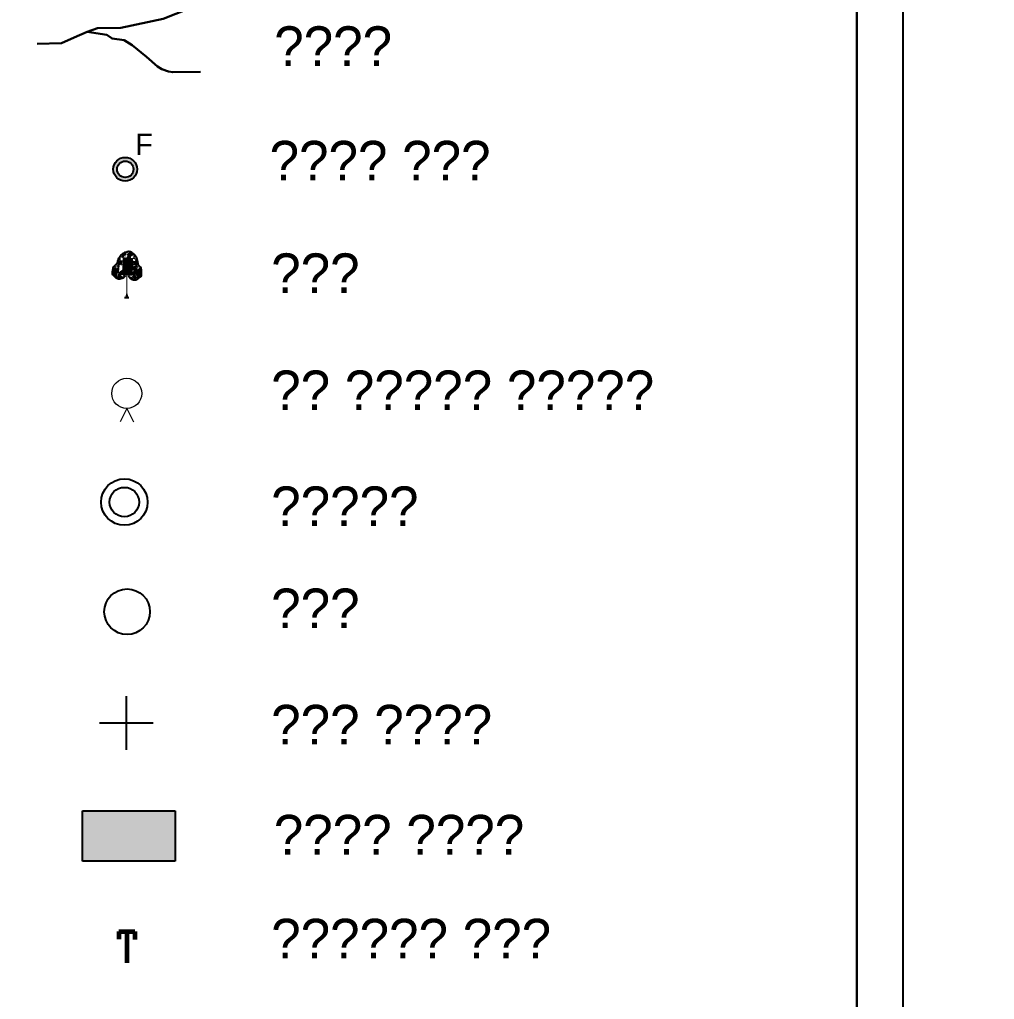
# Model space of a CAD drawing. Header units: millimetres. Extents: x -1419336 to 38707697, y -75591640 to 81.
# Drawn here: x 1416.4 to 1562, y -2060.8 to -1914.4 of the extents above; entities that cross this region are included whole.
import ezdxf

# ---------------------------------------------------------------- set-up
doc = ezdxf.new("R2010")
doc.units = ezdxf.units.MM
for name, color, linetype in [('Image', 7, 'Continuous'), ('Legend', 250, 'Continuous'), ('Sym_F', 250, 'Continuous'), ('Sym_Seemachinh', 250, 'Continuous'), ('Sym_Shivchinh', 250, 'Continuous'), ('Sym_STONE', 250, 'Continuous'), ('Sym_Tree', 92, 'Continuous')]:
    doc.layers.add(name, color=color, linetype=linetype)
doc.styles.get("Standard").update_dxf_attribs({"font": 'SakalBharati.ttf'})
picture_1 = doc.add_image_def('image1.jpg', size_in_pixel=(14576, 11112))
picture_2 = doc.add_image_def('image2.jpg', size_in_pixel=(14666, 11006))
picture_3 = doc.add_image_def('image5.jpg', size_in_pixel=(14330, 10848))
picture_4 = doc.add_image_def('image6.jpg', size_in_pixel=(14388, 11097))
picture_5 = doc.add_image_def('image8.jpg', size_in_pixel=(14448, 10842))

msp = doc.modelspace()

# ---------------------------------------------------------------- hatches: boundary and pattern name
at = {"layer": 'Sym_F'}
h = msp.add_hatch(color=256, dxfattribs=at)
h.paths.add_polyline_path([(1430.42, -1936.74, 1), (1433.98, -1936.74, 1)])
h.paths.add_polyline_path([(1433.42, -1936.74, -1), (1430.98, -1936.74, -1)], flags=16)
at = {"layer": 'Sym_Seemachinh'}
msp.add_hatch(color=256, dxfattribs=at).paths.add_polyline_path([(1425.8, -2032.61), (1425.81, -2040.11), (1439.65, -2040.1), (1439.64, -2032.6)])

# ---------------------------------------------------------------- linework, layer by layer
at = {"color": 5, "lineweight": 20}
for q in [(1431.43, -1974.47), (1433.43, -1974.47)]:
    msp.add_line((1432.43, -1972.47), q, dxfattribs=at)
at = {"color": 7, "lineweight": 60}
for p, q in [((1431.25, -2050.63), (1433.64, -2050.63)), ((1432.44, -2050.63), (1432.44, -2055.32))]:
    msp.add_line(p, q, dxfattribs=at)
for points in [[(1431.25, -2050.63), (1431.25, -2051.78)], [(1433.64, -2050.63), (1433.64, -2051.81)]]:
    msp.add_lwpolyline(points, dxfattribs=at)
at = {"color": 5, "lineweight": 20}
msp.add_ellipse((1432.43, -1970.22), major_axis=(2.25, 0), ratio=1, dxfattribs=at)
for major_axis in [(3.47, 0), (2.2, 0)]:
    msp.add_ellipse((1432.07, -1986.46), major_axis=major_axis, ratio=1)
at = {"layer": 'Legend'}
msp.add_lwpolyline([(472.73, -1684.92), (1548.32, -1684.92), (1548.32, -2404.09), (472.73, -2404.09)], close=True, dxfattribs=at)
at = {"layer": 'Legend', "lineweight": 30}
msp.add_lwpolyline([(1426.18, -2397.25), (479.57, -2397.25), (479.57, -1691.76), (1426.18, -1691.76), (1541.47, -1691.76), (1541.47, -1735.47), (1541.47, -1771.08), (1541.47, -1788.68), (1541.47, -1796.14), (1541.47, -1808.35), (1541.47, -2258.86), (1541.47, -2320.31), (1541.47, -2361.59), (1541.47, -2397.25)], close=True, dxfattribs=at)
for points in [[(1419.06, -1917.97), (1422.7, -1917.9), (1424.59, -1917.06), (1426.5, -1916.2), (1428.06, -1915.63), (1431.54, -1915.58), (1437.86, -1914.26), (1441.64, -1912.76)], [(1426.5, -1916.2), (1429.47, -1916.66), (1430.23, -1917.2), (1432.02, -1917.46), (1433.23, -1918.2), (1435.38, -1919.92), (1437.03, -1921.39), (1437.69, -1921.78), (1438.65, -1922.12), (1439.29, -1922.23), (1443.42, -1922.19)]]:
    msp.add_lwpolyline(points, dxfattribs=at)
at = {"layer": 'Sym_F'}
for major_axis in [(1.78, 0), (1.22, 0)]:
    msp.add_ellipse((1432.2, -1936.74), major_axis=major_axis, ratio=1, dxfattribs=at)
at = {"layer": 'Sym_Seemachinh'}
for p, q in [((1425.8, -2032.61), (1439.64, -2032.6)), ((1425.81, -2040.11), (1425.8, -2032.61)), ((1439.64, -2032.6), (1439.65, -2040.1)), ((1439.65, -2040.1), (1425.81, -2040.11))]:
    msp.add_line(p, q, dxfattribs=at)
at = {"layer": 'Sym_Shivchinh'}
for points in [[(1432.37, -2023.46), (1432.37, -2015.48)], [(1436.36, -2019.47), (1428.38, -2019.47)]]:
    msp.add_lwpolyline(points, dxfattribs=at)
at = {"layer": 'Sym_STONE'}
msp.add_ellipse((1432.48, -2002.84), major_axis=(3.41, 0), ratio=1, dxfattribs=at)
at = {"layer": 'Sym_Tree'}
for p, q in [((1432.67, -1949.07), (1432.44, -1949.09)), ((1432.07, -1955.89), (1432.73, -1955.89))]:
    msp.add_line(p, q, dxfattribs=at)
at = {"layer": 'Sym_Tree', "color": 82, "const_width": 0.8}
for points in [[(1432.12, -1952.56), (1432.22, -1949.93)], [(1432.21, -1952.57), (1432.31, -1949.94)], [(1432.56, -1952.18), (1432.66, -1949.55)], [(1432.89, -1952.62), (1432.99, -1949.99)], [(1431.45, -1951.95), (1431.8, -1952.44)], [(1431.98, -1952.07), (1432.32, -1952.56)], [(1433.81, -1952.18), (1433.32, -1952.51)], [(1433.43, -1951.97), (1433.78, -1952.46)]]:
    msp.add_lwpolyline(points, dxfattribs=at)
at = {"layer": 'Sym_Tree', "color": 34}
msp.add_lwpolyline([(1432.44, -1955.89, 0.48, 0.16, 0), (1432.44, -1955.23, 0.16, 0.16, 0), (1432.44, -1952.53, 0.16, 0.16, 0)], format="xyseb", dxfattribs=at)
at = {"layer": 'Sym_Tree', "color": 82}
msp.add_open_spline([(1432.22, -1952.65), (1432.07, -1952.81), (1431.83, -1953.06), (1431.39, -1953.17), (1430.99, -1953.14), (1430.66, -1952.81), (1430.19, -1952.41), (1430.4, -1951.8), (1430.41, -1951.2), (1431.1, -1950.85), (1431.12, -1950.02), (1431.64, -1949.49), (1432.06, -1949.13), (1432.34, -1949.1), (1432.44, -1949.09)], degree=3, knots=[0, 0, 0, 0, 0.357151, 0.545743, 0.741494, 0.970117, 1.319935, 1.641608, 1.935314, 2.250626, 2.755061, 3.137005, 3.457298, 3.618487, 3.618487, 3.618487, 3.618487], dxfattribs=at)
at = {"layer": 'Sym_Tree', "color": 82, "start_tangent": (1432.441143, -1955.8922), "end_tangent": (1432.441143, -1955.8922)}
msp.add_spline([(1432.67, -1952.65), (1433.11, -1953.13), (1433.43, -1953.25), (1433.79, -1953.26), (1434.15, -1953.05), (1434.61, -1952.61), (1434.62, -1952.02), (1434.56, -1951.49), (1434.2, -1951.05), (1433.98, -1950.16), (1433.62, -1949.57), (1433.18, -1949.18), (1432.67, -1949.07)], degree=3, dxfattribs=at)
at = {"layer": 'Sym_Tree', "color": 82}
for points in [[(1431.15, -1950.36), (1431.08, -1950.53), (1431.33, -1950.01), (1431.3, -1950)], [(1431.42, -1949.7), (1431.26, -1949.98), (1431.18, -1950.26), (1431.12, -1950.53)], [(1431.54, -1950.1), (1431.3, -1950), (1431.33, -1950.32), (1431.12, -1950.53)], [(1431.2, -1950.12), (1431.26, -1949.98), (1431.17, -1950.29), (1431.2, -1950.13)], [(1431.54, -1950.1), (1431.39, -1949.77), (1431.26, -1949.98), (1431.2, -1950.22)], [(1431.26, -1949.98), (1431.2, -1950.22), (1431.33, -1950.32), (1431.54, -1950.1)], [(1431.2, -1950.22), (1431.24, -1950.06), (1431.26, -1949.98), (1431.24, -1950.06)], [(1431.26, -1949.98), (1431.24, -1950.06), (1431.2, -1950.12), (1431.26, -1949.98)], [(1432.45, -1949.09), (1431.73, -1949.44), (1431.42, -1949.7), (1431.26, -1949.98)], [(1431.33, -1950.01), (1431.3, -1950), (1431.58, -1949.6), (1431.73, -1949.44)], [(1431.33, -1950.32), (1431.54, -1950.1), (1431.54, -1950.1), (1431.3, -1950)], [(1431.48, -1950.39), (1431.54, -1950.1), (1431.54, -1950.1), (1431.39, -1949.77)], [(1431.52, -1949.7), (1431.49, -1949.66), (1431.41, -1949.81), (1431.43, -1949.85)], [(1431.41, -1949.81), (1431.43, -1949.85), (1431.46, -1949.75), (1431.52, -1949.7)], [(1431.58, -1949.6), (1431.73, -1949.44), (1431.42, -1949.7), (1431.58, -1949.6)], [(1431.42, -1949.7), (1431.58, -1949.6), (1431.52, -1949.7), (1431.49, -1949.66)], [(1431.54, -1950.1), (1431.43, -1949.85), (1431.5, -1949.7), (1431.84, -1949.5)], [(1431.51, -1949.78), (1431.44, -1949.81), (1431.43, -1949.85), (1431.51, -1949.78)], [(1431.43, -1949.85), (1431.51, -1949.78), (1432.29, -1950.14), (1432.57, -1950.25)], [(1431.51, -1949.78), (1431.5, -1949.73), (1431.51, -1949.78), (1431.44, -1949.81)], [(1431.46, -1949.75), (1431.52, -1949.7), (1432.45, -1949.09), (1432.25, -1949.12)], [(1431.5, -1949.7), (1431.84, -1949.5), (1431.87, -1949.96), (1431.51, -1949.78)], [(1431.77, -1949.54), (1431.84, -1949.5), (1431.51, -1949.78), (1431.5, -1949.73)], [(1431.87, -1949.96), (1431.51, -1949.78), (1431.52, -1949.87), (1431.87, -1949.96)], [(1431.52, -1949.87), (1431.87, -1949.96), (1431.84, -1949.5), (1432.57, -1949.2)], [(1431.8, -1949.47), (1431.61, -1949.59), (1431.52, -1949.7), (1431.8, -1949.47)], [(1431.84, -1949.5), (1431.61, -1949.59), (1431.56, -1949.74), (1431.6, -1949.77)], [(1431.56, -1949.74), (1431.6, -1949.77), (1431.77, -1949.54), (1431.84, -1949.5)], [(1431.84, -1949.5), (1432.57, -1949.2), (1431.84, -1949.5), (1431.61, -1949.59)], [(1431.73, -1949.44), (1432.02, -1949.29), (1431.8, -1949.47), (1431.61, -1949.59)], [(1432.02, -1949.29), (1432.06, -1949.18), (1431.88, -1949.3), (1431.73, -1949.44)], [(1431.88, -1949.3), (1431.73, -1949.44), (1432.02, -1949.29), (1431.91, -1949.3)], [(1432.02, -1949.29), (1431.91, -1949.3), (1431.73, -1949.44), (1432.02, -1949.29)], [(1432.9, -1949.09), (1432.31, -1949.48), (1431.84, -1949.49), (1432.45, -1949.09)], [(1431.84, -1949.49), (1432.45, -1949.09), (1432.65, -1949.09), (1432.53, -1949.24)], [(1432.45, -1949.09), (1432.25, -1949.12), (1432.05, -1949.18), (1431.88, -1949.3)], [(1432.05, -1949.18), (1431.88, -1949.3), (1432.16, -1949.16), (1432.25, -1949.12)], [(1432.21, -1949.15), (1432.16, -1949.16), (1431.88, -1949.3), (1432.02, -1949.29)], [(1432.21, -1949.15), (1432.02, -1949.29), (1432.04, -1949.23), (1431.88, -1949.3)], [(1431.88, -1949.3), (1432.02, -1949.29), (1432.14, -1949.18), (1432.16, -1949.16)], [(1432.04, -1949.23), (1431.88, -1949.3), (1432.02, -1949.29), (1432.06, -1949.18)], [(1433.07, -1949.98), (1432.33, -1949.96), (1432, -1950.1), (1431.89, -1949.85)], [(1431.98, -1949.7), (1432.26, -1949.47), (1432.9, -1949.09), (1433.07, -1949.98)], [(1432.3, -1949.54), (1432.31, -1949.48), (1431.98, -1949.7), (1432.26, -1949.47)], [(1432.14, -1949.18), (1432.14, -1949.18), (1432.21, -1949.15), (1432.02, -1949.29)], [(1432.14, -1949.18), (1432.16, -1949.16), (1432.04, -1949.19), (1432.02, -1949.29)], [(1432.04, -1949.19), (1432.02, -1949.29), (1432.16, -1949.16), (1432.12, -1949.18)], [(1432.16, -1949.16), (1432.25, -1949.12), (1432.04, -1949.19), (1432.25, -1949.12)], [(1432.04, -1949.19), (1432.25, -1949.12), (1432.21, -1949.15), (1432.16, -1949.16)], [(1432.16, -1949.16), (1432.12, -1949.18), (1432.14, -1949.18)], [(1433.07, -1949.98), (1432.33, -1949.96), (1432.31, -1950.35), (1432.24, -1950.55)], [(1432.9, -1949.09), (1433.07, -1949.98), (1432.33, -1949.96), (1432.3, -1949.5)], [(1433.28, -1949.23), (1433.1, -1949.14), (1432.3, -1949.5), (1432.3, -1949.54)], [(1432.3, -1949.5), (1432.3, -1949.54), (1432.31, -1949.48)], [(1432.31, -1949.48), (1432.31, -1949.48), (1432.3, -1949.54), (1432.31, -1949.48)], [(1432.33, -1949.96), (1432.3, -1949.5), (1433.07, -1949.98), (1432.33, -1949.96)], [(1432.45, -1949.09), (1432.67, -1949.07), (1432.9, -1949.09), (1432.31, -1949.48)], [(1432.95, -1950.63), (1433.05, -1950.26), (1433.07, -1949.98), (1432.33, -1949.96)], [(1432.65, -1949.09), (1432.53, -1949.24), (1432.38, -1949.28), (1432.49, -1949.17)], [(1432.38, -1949.28), (1432.4, -1949.22), (1432.49, -1949.17), (1432.44, -1949.09)], [(1432.38, -1949.28), (1432.49, -1949.17), (1432.53, -1949.24), (1432.38, -1949.28)], [(1432.53, -1949.24), (1432.38, -1949.28), (1432.4, -1949.22), (1432.49, -1949.17)], [(1432.49, -1949.17), (1432.44, -1949.09), (1432.65, -1949.09), (1432.49, -1949.17)], [(1432.65, -1949.09), (1432.49, -1949.17), (1432.67, -1949.07), (1432.9, -1949.09)], [(1432.66, -1950.61), (1432.6, -1950.24), (1432.62, -1949.95), (1433.36, -1950.03)], [(1433.74, -1949.82), (1433.49, -1949.55), (1432.9, -1949.09), (1432.62, -1949.95)], [(1432.9, -1949.09), (1432.62, -1949.95), (1433.36, -1950.03), (1433.45, -1949.57)], [(1433.36, -1950.03), (1433.45, -1949.57), (1432.62, -1949.95), (1433.36, -1950.03)], [(1432.62, -1949.95), (1433.36, -1950.03), (1433.34, -1950.41), (1433.37, -1950.62)], [(1432.62, -1949.95), (1433.36, -1950.03), (1433.67, -1950.21), (1433.81, -1949.97)], [(1432.72, -1949.19), (1432.64, -1949.14), (1432.83, -1949.24), (1432.64, -1949.14)], [(1432.83, -1949.24), (1432.64, -1949.14), (1432.68, -1949.18), (1432.72, -1949.19)], [(1433.81, -1949.97), (1433.74, -1949.9), (1432.92, -1950.15), (1432.64, -1950.23)], [(1432.67, -1949.07), (1432.9, -1949.09), (1433.18, -1949.19), (1433.1, -1949.14)], [(1432.72, -1949.2), (1432.76, -1949.22), (1432.74, -1949.22)], [(1433.72, -1949.99), (1433.36, -1950.03), (1433.45, -1949.57), (1432.76, -1949.18)], [(1433.45, -1949.57), (1432.76, -1949.18), (1433.46, -1949.57), (1433.67, -1949.69)], [(1432.9, -1949.09), (1433.57, -1949.53), (1433.84, -1949.83), (1433.96, -1950.13)], [(1433.8, -1949.87), (1433.74, -1949.82), (1432.9, -1949.09), (1433.1, -1949.14)], [(1432.9, -1949.09), (1433.1, -1949.14), (1433.28, -1949.23), (1433.44, -1949.37)], [(1433.28, -1949.23), (1433.44, -1949.37), (1433.18, -1949.19), (1433.1, -1949.14)], [(1433.13, -1949.18), (1433.18, -1949.19), (1433.44, -1949.37), (1433.29, -1949.35)], [(1433.2, -1949.22), (1433.2, -1949.22), (1433.13, -1949.18), (1433.29, -1949.35)], [(1433.13, -1949.18), (1433.29, -1949.35), (1433.29, -1949.28), (1433.44, -1949.37)], [(1433.44, -1949.37), (1433.29, -1949.35), (1433.19, -1949.21), (1433.18, -1949.2)], [(1433.19, -1949.21), (1433.18, -1949.2), (1433.29, -1949.24), (1433.29, -1949.35)], [(1433.29, -1949.24), (1433.29, -1949.35), (1433.18, -1949.2), (1433.22, -1949.22)], [(1433.29, -1949.28), (1433.44, -1949.37), (1433.29, -1949.35), (1433.28, -1949.23)], [(1433.29, -1949.35), (1433.28, -1949.23), (1433.44, -1949.37), (1433.57, -1949.53)], [(1433.44, -1949.37), (1433.57, -1949.53), (1433.29, -1949.35), (1433.41, -1949.36)], [(1433.29, -1949.35), (1433.41, -1949.36), (1433.57, -1949.53), (1433.29, -1949.35)], [(1433.57, -1949.53), (1433.29, -1949.35), (1433.49, -1949.55), (1433.67, -1949.69)], [(1433.76, -1949.82), (1433.45, -1949.57), (1433.36, -1950.03), (1433.74, -1949.9)], [(1433.36, -1950.03), (1433.74, -1949.9), (1433.72, -1949.99), (1433.36, -1950.03)], [(1433.67, -1950.21), (1433.81, -1949.97), (1433.76, -1949.82), (1433.45, -1949.57)], [(1433.7, -1949.85), (1433.65, -1949.88), (1433.52, -1949.62), (1433.45, -1949.57)], [(1433.52, -1949.62), (1433.45, -1949.57), (1433.74, -1949.9), (1433.76, -1949.85)], [(1433.46, -1949.57), (1433.67, -1949.69), (1433.7, -1949.85), (1433.65, -1949.88)], [(1433.49, -1949.55), (1433.67, -1949.69), (1433.74, -1949.82), (1433.49, -1949.55)], [(1433.89, -1950.14), (1433.93, -1950.14), (1433.69, -1949.71), (1433.57, -1949.53)], [(1433.69, -1949.71), (1433.57, -1949.53), (1433.84, -1949.83), (1433.69, -1949.71)], [(1433.69, -1950.5), (1433.67, -1950.21), (1433.67, -1950.21), (1433.86, -1949.9)], [(1433.67, -1950.21), (1433.86, -1949.9), (1433.96, -1950.13), (1433.99, -1950.37)], [(1433.84, -1949.83), (1433.69, -1949.71), (1433.74, -1949.82), (1433.78, -1949.78)], [(1433.74, -1949.82), (1433.78, -1949.78), (1433.84, -1949.93), (1433.81, -1949.97)], [(1433.84, -1949.93), (1433.81, -1949.97), (1433.8, -1949.87), (1433.74, -1949.82)], [(1433.74, -1949.9), (1433.76, -1949.85), (1433.74, -1949.9), (1433.81, -1949.93)], [(1433.74, -1949.9), (1433.81, -1949.93), (1433.81, -1949.97), (1433.74, -1949.9)], [(1433.84, -1949.83), (1433.96, -1950.13), (1434.01, -1950.42), (1434.03, -1950.69)], [(1430.56, -1951.41), (1430.39, -1951.61), (1430.29, -1952.21), (1431.12, -1952.28)], [(1430.51, -1951.23), (1430.45, -1951.36), (1430.41, -1951.51), (1430.39, -1951.61)], [(1430.7, -1951.24), (1430.72, -1951.84), (1430.39, -1951.6), (1430.72, -1951.84)], [(1430.41, -1951.51), (1430.39, -1951.61), (1430.57, -1951.69), (1430.77, -1951.33)], [(1430.39, -1951.6), (1430.72, -1951.84), (1430.88, -1951.41), (1430.77, -1951.33)], [(1430.51, -1951.44), (1430.51, -1951.44), (1430.56, -1951.41), (1430.39, -1951.61)], [(1430.45, -1951.47), (1430.42, -1951.49), (1430.41, -1951.52), (1430.5, -1951.41)], [(1430.41, -1951.52), (1430.5, -1951.41), (1430.5, -1951.41)], [(1430.51, -1951.44), (1430.42, -1951.49), (1430.48, -1951.46), (1430.48, -1951.34)], [(1430.48, -1951.46), (1430.48, -1951.34), (1430.45, -1951.47), (1430.42, -1951.49)], [(1430.44, -1951.55), (1430.44, -1951.55), (1430.51, -1951.44), (1430.42, -1951.49)], [(1430.67, -1951.27), (1430.58, -1951.25), (1430.48, -1951.34), (1430.44, -1951.55)], [(1430.48, -1951.34), (1430.44, -1951.55), (1430.53, -1951.42), (1430.55, -1951.31)], [(1430.53, -1951.49), (1430.53, -1951.42), (1430.44, -1951.55)], [(1430.76, -1951.16), (1430.69, -1951.16), (1430.51, -1951.23), (1430.45, -1951.36)], [(1430.55, -1951.31), (1430.58, -1951.25), (1430.48, -1951.34), (1430.51, -1951.23)], [(1430.48, -1951.34), (1430.51, -1951.23), (1430.53, -1951.49), (1430.53, -1951.42)], [(1430.5, -1951.41), (1430.5, -1951.41), (1430.51, -1951.44)], [(1430.62, -1951.26), (1431.2, -1951.06), (1430.52, -1951.22), (1430.58, -1951.16)], [(1430.52, -1951.22), (1430.58, -1951.16), (1430.63, -1951.13), (1430.69, -1951.06)], [(1430.67, -1951.3), (1430.53, -1951.42), (1430.74, -1951.27), (1430.7, -1951.24)], [(1430.53, -1951.42), (1430.55, -1951.31), (1430.67, -1951.27)], [(1430.57, -1951.69), (1430.77, -1951.33), (1430.67, -1951.3), (1430.53, -1951.42)], [(1430.67, -1951.27), (1430.67, -1951.27), (1430.55, -1951.31), (1430.58, -1951.25)], [(1430.72, -1951.25), (1430.77, -1951.21), (1430.67, -1951.27), (1430.58, -1951.25)], [(1430.69, -1951.07), (1430.63, -1951.13), (1430.59, -1951.16), (1430.66, -1951.15)], [(1430.59, -1951.16), (1430.66, -1951.15), (1430.69, -1951.16), (1430.76, -1951.16)], [(1430.74, -1951.27), (1430.7, -1951.24), (1430.62, -1951.26), (1431.2, -1951.06)], [(1430.63, -1951.13), (1430.69, -1951.06), (1430.75, -1951.02), (1430.78, -1951.13)], [(1430.75, -1951.02), (1430.78, -1951.13), (1430.69, -1951.16), (1430.63, -1951.13)], [(1430.69, -1951.16), (1430.63, -1951.13), (1430.69, -1951.06), (1430.7, -1951.13)], [(1430.63, -1951.13), (1430.69, -1951.13), (1430.69, -1951.07), (1430.63, -1951.13)], [(1430.69, -1951.13), (1430.69, -1951.13), (1430.63, -1951.13), (1430.69, -1951.13)], [(1430.72, -1951.09), (1430.66, -1951.15), (1430.87, -1950.91)], [(1430.78, -1951.13), (1430.69, -1951.13), (1430.72, -1951.09), (1430.66, -1951.15)], [(1430.69, -1951.06), (1430.7, -1951.13), (1430.69, -1951.07), (1430.72, -1951.09)], [(1430.69, -1951.07), (1430.72, -1951.09), (1430.69, -1951.13)], [(1430.69, -1951.16), (1430.76, -1951.16), (1430.78, -1951.13), (1430.69, -1951.13)], [(1430.76, -1951.16), (1430.76, -1951.16), (1430.76, -1951.16), (1430.69, -1951.16)], [(1430.88, -1951.41), (1430.78, -1951.21), (1430.7, -1951.24), (1430.72, -1951.84)], [(1430.78, -1951.21), (1430.78, -1951.32), (1430.7, -1951.24), (1430.78, -1951.21)], [(1430.7, -1951.24), (1430.78, -1951.21), (1430.77, -1951.31), (1430.7, -1951.27)], [(1430.77, -1951.31), (1430.7, -1951.27), (1430.77, -1951.31), (1430.78, -1951.22)], [(1430.85, -1951.5), (1430.76, -1951.46), (1430.85, -1951.5), (1430.7, -1951.45)], [(1430.85, -1951.5), (1430.7, -1951.45), (1430.85, -1951.5), (1430.72, -1951.84)], [(1431.38, -1950.98), (1431.26, -1952.18), (1430.72, -1951.84), (1431, -1951.25)], [(1431.26, -1952.18), (1430.72, -1951.84), (1430.76, -1951.16), (1431, -1951.11)], [(1430.77, -1951.31), (1430.78, -1951.22), (1430.72, -1951.25), (1430.77, -1951.21)], [(1430.72, -1951.84), (1431, -1951.25), (1430.96, -1952.08), (1430.96, -1952.41)], [(1430.85, -1951.5), (1430.72, -1951.84), (1430.77, -1951.33), (1430.88, -1951.41)], [(1430.88, -1951.41), (1430.95, -1951.54), (1430.72, -1951.84), (1430.87, -1951.51)], [(1430.72, -1951.84), (1430.87, -1951.51), (1430.85, -1951.5), (1430.76, -1951.46)], [(1430.75, -1951.02), (1430.76, -1951.05), (1430.87, -1950.91), (1431.01, -1950.83)], [(1430.87, -1950.91), (1430.87, -1950.91), (1430.75, -1951.02), (1430.76, -1951.05)], [(1430.88, -1951.41), (1430.77, -1951.33), (1430.88, -1951.41), (1430.75, -1951.46)], [(1430.88, -1951.41), (1430.75, -1951.46), (1430.88, -1951.41), (1430.95, -1951.54)], [(1431.02, -1950.97), (1431.01, -1950.83), (1430.76, -1951.16)], [(1430.87, -1950.91), (1431.01, -1950.83), (1430.76, -1951.16), (1430.76, -1951.05)], [(1430.76, -1951.16), (1430.76, -1951.05), (1430.82, -1951.13), (1431.01, -1950.83)], [(1430.76, -1951.16), (1431, -1951.11), (1431.18, -1950.95), (1431, -1951.11)], [(1430.76, -1951.16), (1430.76, -1951.16), (1430.76, -1951.16)], [(1430.76, -1951.16), (1430.76, -1951.16), (1430.76, -1951.16)], [(1430.77, -1951.33), (1430.82, -1951.29), (1430.78, -1951.21), (1430.78, -1951.32)], [(1430.77, -1951.33), (1430.88, -1951.41), (1430.77, -1951.33), (1430.82, -1951.29)], [(1430.99, -1951.14), (1431, -1951.25), (1430.88, -1951.41), (1430.78, -1951.21)], [(1430.82, -1951.13), (1431.01, -1950.83), (1431.02, -1950.97), (1431.13, -1950.97)], [(1431.01, -1951.03), (1431.02, -1950.97), (1430.82, -1951.13), (1431.01, -1951.03)], [(1430.82, -1951.13), (1431.01, -1951.03), (1431.02, -1950.97), (1430.84, -1951.1)], [(1431.02, -1950.97), (1430.84, -1951.1), (1431.01, -1951.03), (1431.02, -1950.97)], [(1430.87, -1950.91), (1431.01, -1950.83), (1431.12, -1950.53), (1431.08, -1950.53)], [(1431, -1950.73), (1431, -1950.73), (1430.87, -1950.91), (1431.01, -1950.83)], [(1431, -1951.25), (1430.99, -1951.14), (1430.9, -1951.45), (1430.88, -1951.41)], [(1430.9, -1951.45), (1430.88, -1951.41), (1431.04, -1951.41), (1430.99, -1951.48)], [(1430.95, -1951.54), (1430.99, -1951.48), (1431, -1951.25), (1430.99, -1951.14)], [(1431.04, -1951.41), (1431, -1951.25), (1431, -1951.25), (1430.99, -1951.14)], [(1431, -1951.25), (1430.99, -1951.14), (1430.99, -1951.14), (1431.09, -1951.15)], [(1430.99, -1951.14), (1431.09, -1951.15), (1430.99, -1951.14), (1431, -1951.25)], [(1431.04, -1951.41), (1430.99, -1951.48), (1431.26, -1952.18), (1431.1, -1952.2)], [(1431.18, -1950.95), (1431, -1951.11), (1431, -1951.25), (1431, -1951.11)], [(1431.38, -1950.98), (1431.18, -1950.95), (1431.04, -1951.41), (1431, -1951.25)], [(1431, -1951.25), (1431, -1951.11), (1431.02, -1950.97)], [(1431.02, -1950.97), (1431.02, -1950.97), (1431.02, -1950.97), (1431.01, -1950.83)], [(1431.01, -1951.03), (1431.02, -1950.97), (1431.04, -1950.86), (1431.01, -1950.83)], [(1431.02, -1950.97), (1431.13, -1950.97), (1431.01, -1951.03), (1431.02, -1950.97)], [(1431.33, -1950.32), (1431.12, -1950.53), (1431.18, -1950.95), (1431.02, -1950.97)], [(1431.02, -1950.79), (1431.04, -1950.86), (1431.12, -1950.53), (1431.17, -1950.71)], [(1431.06, -1950.62), (1431.03, -1950.67), (1431.02, -1950.79), (1431.04, -1950.86)], [(1431.18, -1950.95), (1431.02, -1950.97), (1431.46, -1950.99), (1431.95, -1950.99)], [(1431.02, -1950.97), (1431.02, -1950.97), (1431.02, -1950.97)], [(1431.03, -1950.74), (1431.04, -1950.86), (1431.2, -1950.27), (1431.22, -1950.21)], [(1431.12, -1950.53), (1431.08, -1950.53), (1431.06, -1950.62), (1431.03, -1950.67)], [(1431.06, -1950.62), (1431.12, -1950.53), (1431.03, -1950.74), (1431.04, -1950.86)], [(1431.12, -1950.53), (1431.17, -1950.71), (1431.06, -1950.62), (1431.12, -1950.53)], [(1431.2, -1950.13), (1431.15, -1950.28), (1431.15, -1950.36), (1431.08, -1950.53)], [(1431.18, -1950.26), (1431.2, -1950.22), (1431.08, -1950.53), (1431.11, -1950.53)], [(1431.14, -1950.45), (1431.08, -1950.53), (1431.15, -1950.28), (1431.2, -1950.27)], [(1431.13, -1950.47), (1431.16, -1950.38), (1431.14, -1950.45), (1431.08, -1950.53)], [(1431.08, -1950.53), (1431.11, -1950.53), (1431.13, -1950.46), (1431.14, -1950.45)], [(1431.18, -1950.26), (1431.12, -1950.53), (1431.48, -1950.39), (1431.54, -1950.1)], [(1431.17, -1950.29), (1431.2, -1950.13), (1431.13, -1950.47), (1431.16, -1950.38)], [(1431.13, -1950.46), (1431.14, -1950.45), (1431.16, -1950.38), (1431.2, -1950.22)], [(1431.15, -1950.28), (1431.2, -1950.27), (1431.2, -1950.13), (1431.15, -1950.28)], [(1431.2, -1950.27), (1431.22, -1950.21), (1431.18, -1950.26), (1431.2, -1950.22)], [(1431.18, -1950.95), (1431.71, -1950.9), (1431.33, -1950.32), (1431.57, -1950.69)], [(1431.33, -1950.32), (1431.57, -1950.69), (1431.71, -1950.9), (1431.18, -1950.95)], [(1431.79, -1950.55), (1431.71, -1950.9), (1431.18, -1950.95), (1431.71, -1950.9)], [(1431.71, -1950.9), (1431.18, -1950.95), (1431.46, -1950.99)], [(1431.38, -1950.98), (1431.65, -1951.15), (1431.38, -1950.98), (1431.18, -1950.95)], [(1431.2, -1950.12), (1431.2, -1950.12), (1431.2, -1950.22), (1431.24, -1950.06)], [(1431.85, -1950.35), (1432.21, -1950.34), (1431.79, -1950.55), (1431.33, -1950.32)], [(1431.79, -1950.55), (1431.33, -1950.32), (1431.79, -1950.55), (1431.71, -1950.9)], [(1431.65, -1951.15), (1431.69, -1950.99), (1431.38, -1950.98), (1431.65, -1951.15)], [(1431.46, -1950.99), (1431.95, -1950.99), (1432.5, -1950.63), (1432.6, -1950.26)], [(1431.46, -1950.99), (1431.46, -1950.99), (1431.65, -1951.15), (1431.69, -1950.99)], [(1433.05, -1951.74), (1431.96, -1951.78), (1431.83, -1950.98), (1431.72, -1952.18)], [(1431.85, -1950.35), (1431.79, -1950.55), (1431.79, -1950.55), (1431.85, -1950.35)], [(1432.29, -1950.14), (1432.57, -1950.25), (1431.85, -1950.35), (1432.21, -1950.34)], [(1432.24, -1950.55), (1432.31, -1950.35), (1433.05, -1951.74), (1431.96, -1951.78)], [(1433.37, -1950.62), (1433.34, -1950.41), (1432.41, -1951.7), (1433.49, -1951.88)], [(1432.41, -1951.7), (1433.49, -1951.88), (1433.72, -1951.1), (1433.68, -1952.31)], [(1433.63, -1951.1), (1433.15, -1951.04), (1432.66, -1950.61), (1432.6, -1950.24)], [(1432.92, -1950.15), (1432.64, -1950.23), (1433.34, -1950.41), (1432.97, -1950.36)], [(1433.18, -1951.1), (1433.18, -1951.1), (1432.97, -1951.24), (1432.95, -1951.07)], [(1433.34, -1950.41), (1432.97, -1950.36), (1433.37, -1950.62), (1433.86, -1950.46)], [(1433.92, -1951.1), (1434.08, -1951.14), (1433.63, -1951.1), (1433.15, -1951.04)], [(1433.34, -1950.41), (1433.37, -1950.62), (1433.37, -1950.62), (1433.34, -1950.41)], [(1433.37, -1950.62), (1433.86, -1950.46), (1433.37, -1950.62), (1433.4, -1950.98)], [(1433.37, -1950.62), (1433.4, -1950.98), (1433.92, -1951.1), (1433.4, -1950.98)], [(1433.92, -1951.1), (1433.4, -1950.98), (1433.86, -1950.46), (1433.56, -1950.79)], [(1433.86, -1950.46), (1433.56, -1950.79), (1433.4, -1950.98), (1433.92, -1951.1)], [(1433.4, -1950.98), (1433.92, -1951.1), (1433.63, -1951.1)], [(1433.42, -1951.24), (1433.41, -1951.07), (1433.72, -1951.1), (1433.42, -1951.24)], [(1433.72, -1951.1), (1433.42, -1951.24), (1433.72, -1951.1), (1433.92, -1951.1)], [(1433.51, -1950.13), (1433.52, -1950.21), (1433.55, -1950.27), (1433.51, -1950.13)], [(1433.96, -1950.13), (1433.99, -1950.37), (1433.86, -1950.46), (1433.67, -1950.21)], [(1433.86, -1950.46), (1433.67, -1950.21), (1433.67, -1950.21), (1433.93, -1950.14)], [(1433.67, -1950.21), (1433.93, -1950.14), (1433.86, -1950.46), (1434.03, -1950.69)], [(1434.01, -1950.42), (1434.03, -1950.69), (1433.69, -1950.5), (1433.67, -1950.21)], [(1433.72, -1951.1), (1433.68, -1952.31), (1434.27, -1952.04), (1434.06, -1951.42)], [(1433.68, -1952.31), (1434.27, -1952.04), (1434.31, -1951.36), (1434.08, -1951.28)], [(1433.72, -1951.1), (1433.92, -1951.1), (1434, -1951.57), (1434.06, -1951.42)], [(1433.86, -1950.46), (1434.03, -1950.69), (1433.92, -1951.1), (1434.08, -1951.14)], [(1434.03, -1950.51), (1434.07, -1950.69), (1433.89, -1950.14), (1433.93, -1950.14)], [(1434.32, -1951.47), (1434.36, -1951.45), (1434.44, -1951.48), (1433.89, -1951.21)], [(1434.44, -1951.48), (1433.89, -1951.21), (1434.54, -1951.45), (1434.49, -1951.39)], [(1434.31, -1951.36), (1434.08, -1951.28), (1433.92, -1951.1), (1434.08, -1951.28)], [(1433.92, -1951.1), (1434.08, -1951.28), (1434.06, -1951.42), (1434.08, -1951.28)], [(1434.27, -1952.04), (1434.06, -1951.42), (1434, -1952.25), (1433.95, -1952.57)], [(1433.99, -1950.37), (1433.98, -1950.21), (1433.96, -1950.13), (1433.98, -1950.21)], [(1434.01, -1950.27), (1433.96, -1950.13), (1434.01, -1950.45), (1434.01, -1950.28)], [(1434.1, -1950.96), (1434.07, -1951.03), (1434.03, -1950.69), (1433.96, -1950.86)], [(1434.03, -1950.69), (1433.96, -1950.86), (1434.08, -1950.78), (1434.03, -1950.69)], [(1434.25, -1951.32), (1434.1, -1951), (1434.08, -1951.14), (1433.96, -1951.13)], [(1434.08, -1951.14), (1433.96, -1951.13), (1434.07, -1951.2), (1434.08, -1951.14)], [(1434.09, -1950.91), (1434.07, -1951.03), (1433.98, -1950.42), (1433.97, -1950.36)], [(1433.98, -1950.42), (1433.97, -1950.36), (1434.01, -1950.42), (1433.99, -1950.37)], [(1434.01, -1950.27), (1434.01, -1950.27), (1433.99, -1950.37), (1433.98, -1950.21)], [(1434.03, -1950.44), (1433.98, -1950.42), (1434.01, -1950.28), (1434.03, -1950.44)], [(1434.02, -1950.6), (1434.07, -1950.69), (1434.03, -1950.44), (1433.98, -1950.42)], [(1434.06, -1951.42), (1434.08, -1951.31), (1434.08, -1951.31), (1433.98, -1951.3)], [(1434.08, -1951.31), (1433.98, -1951.3), (1434.08, -1951.31), (1434.06, -1951.42)], [(1434.01, -1950.42), (1433.99, -1950.37), (1434.07, -1950.69), (1434.04, -1950.69)], [(1434.03, -1950.62), (1434.02, -1950.6), (1434.02, -1950.53), (1433.99, -1950.37)], [(1434, -1951.57), (1434.06, -1951.42), (1434.06, -1951.42), (1434.08, -1951.31)], [(1434.01, -1950.45), (1434.01, -1950.28), (1434.03, -1950.63), (1434.02, -1950.53)], [(1434.01, -1950.28), (1434.03, -1950.44), (1434.03, -1950.51), (1434.07, -1950.69)], [(1434.03, -1950.63), (1434.02, -1950.53), (1434.02, -1950.6), (1434.07, -1950.69)], [(1434.07, -1950.69), (1434.04, -1950.69), (1434.03, -1950.62), (1434.02, -1950.6)], [(1434.23, -1951.1), (1434.1, -1951), (1434.03, -1950.69), (1434.07, -1950.69)], [(1434.03, -1950.69), (1434.07, -1950.69), (1434.08, -1950.78), (1434.11, -1950.84)], [(1434.08, -1950.78), (1434.03, -1950.69), (1434.09, -1950.91), (1434.07, -1951.03)], [(1434.08, -1951.71), (1434.04, -1951.65), (1434.06, -1951.42), (1434.08, -1951.31)], [(1434.06, -1951.42), (1434.08, -1951.28), (1434.08, -1951.14)], [(1434.06, -1951.42), (1434.08, -1951.31), (1434.13, -1951.63), (1434.16, -1951.59)], [(1434.08, -1951.31), (1434.06, -1951.42), (1434.16, -1951.59), (1434.28, -1951.4)], [(1434.08, -1950.78), (1434.11, -1950.84), (1434.1, -1950.96), (1434.07, -1951.03)], [(1434.08, -1951.2), (1434.08, -1951.14), (1434.07, -1951.03), (1434.1, -1951)], [(1434.07, -1951.2), (1434.08, -1951.14), (1434.25, -1951.32), (1434.08, -1951.2)], [(1434.08, -1951.14), (1434.08, -1951.14), (1434.08, -1951.14), (1434.1, -1951)], [(1434.08, -1951.14), (1434.1, -1951), (1434.31, -1951.36)], [(1434.08, -1951.14), (1434.08, -1951.14), (1434.08, -1951.14)], [(1434.25, -1951.32), (1434.08, -1951.2), (1434.08, -1951.14), (1434.24, -1951.29)], [(1434.08, -1951.14), (1434.24, -1951.29), (1434.08, -1951.2), (1434.08, -1951.14)], [(1434.12, -1950.9), (1434.12, -1950.9), (1434.23, -1951.1), (1434.1, -1951)], [(1434.34, -1951.22), (1434.33, -1951.25), (1434.23, -1951.1), (1434.1, -1951)], [(1434.23, -1951.1), (1434.1, -1951), (1434.31, -1951.36), (1434.33, -1951.25)], [(1434.31, -1951.36), (1434.33, -1951.25), (1434.25, -1951.32), (1434.1, -1951)], [(1434.16, -1951.59), (1434.28, -1951.4), (1434.36, -1951.45), (1434.27, -1952.04)], [(1434.36, -1951.29), (1434.41, -1951.36), (1434.23, -1951.1)], [(1434.23, -1951.1), (1434.23, -1951.1), (1434.34, -1951.22), (1434.33, -1951.25)], [(1434.28, -1951.53), (1434.23, -1951.48), (1434.28, -1951.4), (1434.27, -1951.51)], [(1434.28, -1951.4), (1434.27, -1951.51), (1434.36, -1951.45), (1434.28, -1951.4)], [(1434.36, -1951.45), (1434.27, -1952.04), (1434.62, -1951.84), (1434.27, -1952.04)], [(1434.36, -1951.45), (1434.28, -1951.4), (1434.28, -1951.5), (1434.36, -1951.47)], [(1434.28, -1951.5), (1434.28, -1951.42), (1434.34, -1951.46), (1434.29, -1951.41)], [(1434.28, -1951.5), (1434.36, -1951.47), (1434.28, -1951.5), (1434.28, -1951.42)], [(1434.34, -1951.46), (1434.29, -1951.41), (1434.38, -1951.48), (1434.47, -1951.47)], [(1434.45, -1951.34), (1434.39, -1951.27), (1434.34, -1951.22), (1434.3, -1951.33)], [(1434.34, -1951.22), (1434.3, -1951.33), (1434.38, -1951.37), (1434.45, -1951.34)], [(1434.3, -1951.33), (1434.39, -1951.34), (1434.36, -1951.29), (1434.41, -1951.36)], [(1434.38, -1951.37), (1434.31, -1951.36), (1434.3, -1951.33), (1434.39, -1951.34)], [(1434.31, -1951.36), (1434.31, -1951.36), (1434.31, -1951.36)], [(1434.31, -1951.36), (1434.31, -1951.36), (1434.31, -1951.36)], [(1434.31, -1951.36), (1434.31, -1951.36), (1434.31, -1951.36), (1434.38, -1951.37)], [(1434.31, -1951.36), (1434.38, -1951.37), (1434.54, -1951.46), (1434.59, -1951.6)], [(1434.48, -1951.38), (1434.41, -1951.36), (1434.38, -1951.37), (1434.31, -1951.36)], [(1434.38, -1951.51), (1434.51, -1951.64), (1434.32, -1951.47), (1434.36, -1951.45)], [(1434.39, -1951.27), (1434.37, -1951.34), (1434.39, -1951.28), (1434.36, -1951.29)], [(1434.39, -1951.28), (1434.36, -1951.29), (1434.39, -1951.34)], [(1434.38, -1951.37), (1434.45, -1951.34), (1434.39, -1951.27), (1434.37, -1951.34)], [(1434.54, -1951.45), (1434.49, -1951.39), (1434.45, -1951.34), (1434.39, -1951.27)], [(1434.45, -1951.34), (1434.39, -1951.34), (1434.39, -1951.28), (1434.45, -1951.34)], [(1434.39, -1951.28), (1434.45, -1951.34), (1434.48, -1951.38), (1434.41, -1951.36)], [(1434.39, -1951.34), (1434.39, -1951.34), (1434.45, -1951.34), (1434.39, -1951.34)], [(1434.49, -1951.53), (1434.47, -1951.47), (1434.57, -1951.57), (1434.54, -1951.46)], [(1434.57, -1951.57), (1434.54, -1951.46), (1434.5, -1951.71), (1434.51, -1951.64)], [(1434.54, -1951.46), (1434.59, -1951.6), (1434.61, -1951.76), (1434.62, -1951.86)], [(1430.35, -1952.03), (1430.29, -1952.21), (1430.39, -1951.62), (1430.32, -1952.02)], [(1430.35, -1952.03), (1430.35, -1952.03), (1430.35, -1952.03), (1430.29, -1952.21)], [(1430.29, -1952.21), (1431.12, -1952.28), (1431.09, -1953.13), (1430.92, -1953.04)], [(1430.42, -1952.59), (1430.32, -1952.41), (1430.29, -1952.21), (1430.94, -1952.95)], [(1430.29, -1952.21), (1430.94, -1952.95), (1430.93, -1953), (1430.72, -1952.83)], [(1430.77, -1952.81), (1430.72, -1952.83), (1430.29, -1952.21), (1430.77, -1952.81)], [(1430.29, -1952.21), (1430.77, -1952.81), (1430.77, -1952.81), (1430.32, -1952.41)], [(1430.46, -1952.62), (1430.32, -1952.41), (1430.33, -1952.42), (1430.29, -1952.21)], [(1430.33, -1952.42), (1430.29, -1952.21), (1430.32, -1952.4), (1430.38, -1952.46)], [(1430.32, -1952.4), (1430.38, -1952.46), (1430.39, -1951.62), (1430.47, -1951.68)], [(1430.39, -1951.62), (1430.32, -1952.02), (1430.47, -1951.68), (1430.47, -1951.66)], [(1431.09, -1953.13), (1430.92, -1953.04), (1430.42, -1952.59), (1430.32, -1952.41)], [(1430.77, -1952.81), (1430.32, -1952.41), (1430.46, -1952.62), (1430.32, -1952.41)], [(1430.39, -1951.62), (1430.47, -1951.68), (1430.35, -1952.03)], [(1430.5, -1951.72), (1430.54, -1951.65), (1430.46, -1952.62), (1430.6, -1952.71)], [(1430.46, -1952.62), (1430.6, -1952.71), (1430.92, -1953.04), (1430.7, -1952.85)], [(1430.49, -1951.6), (1430.87, -1951.51), (1430.51, -1951.56), (1430.47, -1951.68)], [(1430.51, -1951.56), (1430.47, -1951.68), (1430.5, -1951.88), (1430.58, -1951.74)], [(1430.47, -1951.68), (1430.47, -1951.66), (1431.12, -1952.28), (1430.97, -1952.14)], [(1430.58, -1951.74), (1430.59, -1951.8), (1430.49, -1951.6), (1430.87, -1951.51)], [(1430.5, -1951.88), (1430.58, -1951.74), (1430.5, -1951.72), (1430.54, -1951.65)], [(1430.72, -1951.84), (1430.72, -1951.84), (1430.64, -1952.06), (1430.57, -1951.69)], [(1430.64, -1952.06), (1430.57, -1951.69), (1430.97, -1952.14), (1430.7, -1951.88)], [(1430.73, -1951.86), (1430.59, -1951.8), (1430.58, -1951.74), (1430.59, -1951.8)], [(1430.7, -1951.88), (1430.78, -1951.92), (1430.73, -1951.86), (1430.59, -1951.8)], [(1430.78, -1952.89), (1430.82, -1952.74), (1430.6, -1952.71), (1430.77, -1952.81)], [(1430.6, -1952.71), (1430.77, -1952.81), (1430.94, -1952.95), (1430.85, -1952.9)], [(1430.72, -1952.83), (1430.77, -1952.81), (1430.65, -1952.77), (1430.69, -1952.83)], [(1430.65, -1952.77), (1430.69, -1952.83), (1430.69, -1952.83), (1430.93, -1953)], [(1430.69, -1952.83), (1430.93, -1953), (1430.78, -1952.89), (1430.82, -1952.74)], [(1430.93, -1953), (1430.7, -1952.85), (1430.69, -1952.83), (1430.77, -1952.81)], [(1430.69, -1952.83), (1430.77, -1952.81), (1431.09, -1953.13), (1431.32, -1953.15)], [(1431.02, -1951.7), (1430.8, -1951.93), (1430.7, -1951.88), (1430.78, -1951.92)], [(1430.97, -1952.14), (1430.7, -1951.88), (1430.72, -1951.84), (1430.97, -1952)], [(1430.92, -1953.04), (1430.7, -1952.85), (1430.72, -1952.83), (1430.77, -1952.81)], [(1430.89, -1952.91), (1430.9, -1952.93), (1430.93, -1953), (1430.7, -1952.85)], [(1431.12, -1952.28), (1430.97, -1952.14), (1431.24, -1951.7), (1430.72, -1951.84)], [(1431.24, -1951.7), (1430.72, -1951.84), (1430.72, -1951.84)], [(1430.72, -1951.84), (1430.72, -1951.84), (1431.02, -1951.7), (1430.8, -1951.93)], [(1430.72, -1951.84), (1430.97, -1952), (1430.72, -1951.84), (1430.88, -1951.83)], [(1430.72, -1951.84), (1430.88, -1951.83), (1430.72, -1951.84)], [(1431.26, -1952.18), (1430.96, -1952.08), (1431.26, -1952.18), (1430.72, -1951.84)], [(1430.93, -1953), (1430.72, -1952.83), (1430.77, -1952.81), (1430.72, -1952.83)], [(1430.77, -1952.81), (1430.72, -1952.83), (1430.77, -1952.81), (1430.72, -1952.83)], [(1430.94, -1952.95), (1430.85, -1952.9), (1430.93, -1953), (1430.98, -1952.94)], [(1430.93, -1953), (1430.98, -1952.94), (1430.89, -1952.91), (1430.9, -1952.93)], [(1430.99, -1951.62), (1431.08, -1951.68), (1430.95, -1951.54), (1430.99, -1951.48)], [(1431.9, -1952.96), (1432.22, -1952.65), (1431.26, -1952.18), (1430.95, -1952.92)], [(1431.26, -1952.18), (1430.95, -1952.92), (1431.73, -1952.75), (1431.29, -1953.13)], [(1430.96, -1952.08), (1430.96, -1952.41), (1430.96, -1952.41), (1431.24, -1952.43)], [(1430.96, -1952.41), (1431.24, -1952.43), (1431.26, -1952.18), (1430.96, -1952.08)], [(1430.99, -1951.48), (1431.08, -1951.68), (1431.13, -1951.47), (1430.99, -1951.48)], [(1431.13, -1951.47), (1430.99, -1951.48), (1430.99, -1951.62), (1431.08, -1951.68)], [(1431.02, -1951.7), (1430.99, -1951.62), (1430.99, -1951.48), (1431.08, -1951.68)], [(1430.99, -1951.48), (1431.08, -1951.68), (1430.99, -1951.48), (1431.08, -1951.68)], [(1431.26, -1952.18), (1431.1, -1952.2), (1431.02, -1951.7), (1430.99, -1951.62)], [(1431.73, -1952.75), (1431.29, -1953.13), (1431.88, -1952.93), (1431.73, -1952.75)], [(1431.88, -1952.93), (1431.73, -1952.75), (1431.78, -1953.01), (1431.32, -1953.15)], [(1431.52, -1953.13), (1431.72, -1953.06), (1431.9, -1952.96), (1432.22, -1952.65)], [(1432.69, -1952.64), (1432.66, -1952.61), (1432.87, -1952.73), (1432.87, -1952.68)], [(1432.95, -1953), (1432.67, -1952.65), (1433.68, -1952.31), (1433.9, -1953.08)], [(1433.31, -1953.21), (1433.12, -1953.12), (1432.95, -1953), (1432.67, -1952.65)], [(1432.7, -1952.64), (1432.7, -1952.64), (1432.88, -1952.73), (1432.69, -1952.64)], [(1433.15, -1952.81), (1433.54, -1953.24), (1432.98, -1952.97), (1433.15, -1952.81)], [(1432.98, -1952.97), (1433.15, -1952.81), (1433.06, -1953.07), (1433.5, -1953.26)], [(1433.68, -1952.31), (1433.9, -1953.08), (1433.15, -1952.81), (1433.54, -1953.24)], [(1433.81, -1952.91), (1433.63, -1952.99), (1433.45, -1953.11), (1433.54, -1953.08)], [(1433.71, -1953.02), (1433.45, -1953.16), (1433.61, -1953.08), (1433.59, -1952.92)], [(1433.97, -1952.85), (1433.81, -1952.91), (1433.46, -1953.2), (1433.69, -1953.04)], [(1433.61, -1953.08), (1433.59, -1952.92), (1433.81, -1952.91), (1433.63, -1952.99)], [(1433.63, -1952.99), (1434.13, -1952.65), (1433.97, -1952.85), (1434.13, -1952.65)], [(1434, -1952.25), (1433.95, -1952.57), (1433.95, -1952.57), (1433.67, -1952.55)], [(1433.95, -1952.57), (1433.67, -1952.55), (1433.68, -1952.31), (1434, -1952.25)], [(1434, -1951.57), (1434.04, -1951.65), (1433.68, -1952.31), (1433.84, -1952.35)], [(1433.68, -1952.31), (1433.84, -1952.35), (1433.98, -1951.86), (1434.03, -1951.79)], [(1433.68, -1952.31), (1434, -1952.25), (1433.68, -1952.31), (1434.27, -1952.04)], [(1434.64, -1952.46), (1433.8, -1952.43), (1433.73, -1953.27), (1433.92, -1953.2)], [(1433.73, -1953.27), (1433.92, -1953.2), (1434.46, -1952.82), (1434.59, -1952.65)], [(1433.8, -1952.43), (1433.98, -1952.31), (1433.76, -1951.83), (1434.27, -1952.04)], [(1433.76, -1951.83), (1434.27, -1952.04), (1434.27, -1952.04)], [(1434.48, -1951.63), (1434.62, -1951.86), (1434.64, -1952.46), (1433.8, -1952.43)], [(1434.53, -1951.91), (1434.53, -1951.89), (1433.8, -1952.43), (1433.98, -1952.31)], [(1434.46, -1952.82), (1434.59, -1952.65), (1434.64, -1952.46), (1433.9, -1953.11)], [(1434.64, -1952.46), (1433.9, -1953.11), (1433.91, -1953.16), (1434.14, -1953.02)], [(1434.04, -1951.65), (1433.93, -1951.83), (1433.91, -1951.62), (1434.04, -1951.65)], [(1433.91, -1951.62), (1434.04, -1951.65), (1434.03, -1951.79), (1433.93, -1951.83)], [(1433.98, -1951.86), (1434.03, -1951.79), (1434.04, -1951.65), (1433.93, -1951.83)], [(1434.04, -1951.65), (1433.93, -1951.83), (1434.04, -1951.65), (1433.93, -1951.83)], [(1434.03, -1951.79), (1433.93, -1951.83), (1434.08, -1951.71), (1434.04, -1951.65)], [(1434.27, -1952.04), (1434.27, -1952.04), (1433.98, -1951.86), (1434.17, -1952.11)], [(1433.98, -1951.86), (1434.17, -1952.11), (1434.28, -1952.08), (1434.2, -1952.11)], [(1434.31, -1952.26), (1434.43, -1951.91), (1433.98, -1952.31), (1434.28, -1952.08)], [(1433.98, -1952.31), (1434.28, -1952.08), (1434.27, -1952.04), (1433.99, -1952.17)], [(1434.27, -1952.04), (1433.99, -1952.17), (1434.27, -1952.04), (1434.11, -1952)], [(1434.13, -1951.63), (1434.16, -1951.59), (1434, -1951.57), (1434.04, -1951.65)], [(1434.16, -1951.59), (1434.28, -1951.66), (1434.16, -1951.59), (1434.08, -1951.71)], [(1434.16, -1951.59), (1434.08, -1951.71), (1434.27, -1952.04), (1434.15, -1951.69)], [(1434.08, -1952.99), (1434.14, -1953.02), (1434.64, -1952.46), (1434.08, -1952.99)], [(1434.64, -1952.46), (1434.08, -1952.99), (1434.08, -1952.99), (1434.59, -1952.65)], [(1434.27, -1952.04), (1434.11, -1952), (1434.27, -1952.04)], [(1434.27, -1952.04), (1434.15, -1951.69), (1434.18, -1951.68), (1434.28, -1951.66)], [(1434.41, -1951.96), (1434.39, -1952.01), (1434.52, -1951.83), (1434.15, -1951.69)], [(1434.52, -1951.83), (1434.15, -1951.69), (1434.51, -1951.78), (1434.53, -1951.91)], [(1434.28, -1951.53), (1434.16, -1951.59), (1434.28, -1951.53), (1434.23, -1951.48)], [(1434.62, -1951.84), (1434.27, -1952.04), (1434.16, -1951.59), (1434.28, -1951.52)], [(1434.16, -1951.59), (1434.28, -1951.52), (1434.16, -1951.59), (1434.28, -1951.66)], [(1434.18, -1951.68), (1434.27, -1952.04), (1434.28, -1951.53), (1434.16, -1951.59)], [(1434.18, -1951.68), (1434.28, -1951.66), (1434.18, -1951.68), (1434.33, -1951.65)], [(1434.18, -1951.68), (1434.33, -1951.65), (1434.18, -1951.68), (1434.27, -1952.04)], [(1434.28, -1952.08), (1434.2, -1952.11), (1434.25, -1952.06), (1434.39, -1952.01)], [(1434.25, -1952.06), (1434.39, -1952.01), (1434.41, -1951.96), (1434.39, -1952.01)], [(1434.49, -1951.94), (1434.47, -1951.88), (1434.42, -1952.85), (1434.27, -1952.91)], [(1434.27, -1952.04), (1434.27, -1952.04), (1434.31, -1952.26), (1434.43, -1951.91)], [(1434.43, -1951.91), (1434.28, -1951.52), (1434.38, -1951.51), (1434.51, -1951.64)], [(1434.61, -1951.76), (1434.62, -1951.86), (1434.43, -1951.91), (1434.28, -1951.52)], [(1434.38, -1951.48), (1434.47, -1951.47), (1434.57, -1951.57), (1434.58, -1951.78)], [(1434.38, -1951.48), (1434.38, -1951.48), (1434.49, -1951.53), (1434.47, -1951.47)], [(1434.51, -1951.64), (1434.49, -1951.53), (1434.38, -1951.48)], [(1434.51, -1951.78), (1434.53, -1951.91), (1434.48, -1952.11), (1434.41, -1951.96)], [(1434.48, -1952.11), (1434.41, -1951.96), (1434.49, -1951.94), (1434.47, -1951.88)], [(1434.42, -1952.85), (1434.59, -1952.65), (1434.58, -1952.66), (1434.64, -1952.46)], [(1434.52, -1951.67), (1434.52, -1951.67), (1434.48, -1951.63), (1434.62, -1951.86)], [(1434.57, -1951.57), (1434.58, -1951.78), (1434.51, -1951.64), (1434.49, -1951.53)], [(1434.5, -1951.71), (1434.51, -1951.64), (1434.58, -1951.78)], [(1434.52, -1951.67), (1434.61, -1951.73), (1434.55, -1951.69), (1434.57, -1951.57)], [(1434.53, -1951.64), (1434.53, -1951.64), (1434.52, -1951.67)], [(1434.58, -1951.78), (1434.58, -1951.78), (1434.52, -1951.67), (1434.61, -1951.73)], [(1434.59, -1952.65), (1434.52, -1952.7), (1434.62, -1951.86), (1434.53, -1951.91)], [(1434.58, -1952.66), (1434.64, -1952.46), (1434.59, -1952.65), (1434.52, -1952.7)], [(1434.58, -1951.71), (1434.61, -1951.73), (1434.61, -1951.76), (1434.53, -1951.64)], [(1434.61, -1951.76), (1434.53, -1951.64), (1434.53, -1951.64)], [(1434.62, -1951.86), (1434.53, -1951.91), (1434.6, -1952.27)], [(1434.62, -1951.86), (1434.64, -1952.27), (1434.53, -1951.91), (1434.53, -1951.89)], [(1434.55, -1951.69), (1434.57, -1951.57), (1434.58, -1951.71), (1434.61, -1951.73)], [(1434.6, -1952.27), (1434.64, -1952.46), (1434.62, -1951.86), (1434.64, -1952.27)], [(1434.6, -1952.27), (1434.6, -1952.27), (1434.6, -1952.27), (1434.64, -1952.46)], [(1431.09, -1953.13), (1431.32, -1953.15), (1431.52, -1953.13), (1431.72, -1953.06)], [(1431.39, -1953.14), (1431.32, -1953.15), (1431.09, -1953.13), (1431.31, -1953.15)], [(1431.29, -1953.13), (1431.39, -1953.13), (1431.72, -1953.06), (1431.78, -1953.01)], [(1431.72, -1953.06), (1431.61, -1953.09), (1431.34, -1953.13), (1431.29, -1953.06)], [(1431.34, -1953.13), (1431.29, -1953.06), (1431.29, -1953.13), (1431.39, -1953.13)], [(1431.53, -1953.12), (1431.53, -1953.13), (1431.31, -1953.15), (1431.29, -1953.13)], [(1431.31, -1953.15), (1431.29, -1953.13), (1431.43, -1953.14), (1431.52, -1953.13)], [(1431.78, -1953.01), (1431.32, -1953.15), (1431.72, -1953.06), (1431.61, -1953.09)], [(1431.78, -1953.01), (1431.52, -1953.13), (1431.42, -1953.13), (1431.32, -1953.15)], [(1431.42, -1953.13), (1431.32, -1953.15), (1431.72, -1953.06), (1431.78, -1953.01)], [(1431.53, -1953.13), (1431.43, -1953.14), (1431.39, -1953.14), (1431.32, -1953.15)], [(1431.43, -1953.14), (1431.52, -1953.13), (1431.53, -1953.13), (1431.43, -1953.14)], [(1431.72, -1953.06), (1431.78, -1953.01), (1431.78, -1953.01), (1431.52, -1953.13)], [(1431.53, -1953.13), (1431.73, -1953.06), (1431.79, -1953.02), (1431.78, -1953.01)], [(1431.73, -1953.06), (1431.75, -1953.04), (1431.53, -1953.13), (1431.54, -1953.08)], [(1431.72, -1953.06), (1431.72, -1953.06), (1431.53, -1953.13), (1431.73, -1953.06)], [(1431.53, -1953.13), (1431.54, -1953.08), (1431.53, -1953.12), (1431.53, -1953.13)], [(1431.72, -1953.06), (1431.78, -1953.01), (1431.89, -1952.97), (1431.8, -1953.02)], [(1431.89, -1952.97), (1431.78, -1953.01), (1431.72, -1953.06)], [(1431.72, -1953.06), (1431.72, -1953.06), (1431.72, -1953.06)], [(1431.79, -1953.02), (1431.79, -1953.02), (1431.73, -1953.06), (1431.75, -1953.04)], [(1431.89, -1952.97), (1431.8, -1953.02), (1431.89, -1952.97), (1431.78, -1953.01)], [(1432.66, -1953.12), (1432.66, -1953.12), (1432.66, -1953.12)], [(1433.12, -1953.12), (1433.06, -1953.07), (1432.96, -1953), (1433.04, -1953.07)], [(1432.96, -1953), (1433.04, -1953.07), (1432.96, -1953), (1433.06, -1953.07)], [(1432.96, -1953), (1433.06, -1953.07), (1433.12, -1953.12)], [(1433.3, -1953.21), (1433.11, -1953.12), (1433.05, -1953.07), (1433.06, -1953.07)], [(1433.05, -1953.07), (1433.05, -1953.07), (1433.11, -1953.12), (1433.08, -1953.09)], [(1433.06, -1953.07), (1433.5, -1953.26), (1433.12, -1953.12), (1433.22, -1953.16)], [(1433.54, -1953.24), (1433.44, -1953.23), (1433.12, -1953.12), (1433.06, -1953.07)], [(1433.12, -1953.12), (1433.06, -1953.07), (1433.06, -1953.07), (1433.31, -1953.21)], [(1433.06, -1953.07), (1433.31, -1953.21), (1433.41, -1953.23), (1433.5, -1953.26)], [(1433.41, -1953.23), (1433.5, -1953.26), (1433.12, -1953.12), (1433.06, -1953.07)], [(1433.73, -1953.27), (1433.5, -1953.26), (1433.31, -1953.21), (1433.12, -1953.12)], [(1433.12, -1953.12), (1433.22, -1953.16), (1433.48, -1953.24), (1433.55, -1953.18)], [(1433.29, -1953.2), (1433.29, -1953.21), (1433.51, -1953.26), (1433.54, -1953.24)], [(1433.51, -1953.26), (1433.54, -1953.24), (1433.4, -1953.23), (1433.31, -1953.21)], [(1433.45, -1953.11), (1433.54, -1953.08), (1433.45, -1953.16), (1433.4, -1953.09)], [(1433.45, -1953.16), (1433.4, -1953.09), (1433.5, -1953.08), (1433.49, -1953.1)], [(1433.43, -1953.25), (1433.5, -1953.26), (1433.73, -1953.27), (1433.51, -1953.26)], [(1433.48, -1953.24), (1433.55, -1953.18), (1433.54, -1953.24), (1433.44, -1953.23)], [(1433.76, -1952.97), (1433.71, -1953.02), (1433.71, -1953.02), (1433.45, -1953.16)], [(1433.45, -1953.16), (1433.69, -1953.04), (1433.71, -1953.02), (1433.63, -1952.99)], [(1433.45, -1953.16), (1433.68, -1953.02), (1433.63, -1952.99), (1433.68, -1953.02)], [(1433.5, -1953.08), (1433.49, -1953.1), (1433.45, -1953.16), (1433.69, -1953.04)], [(1433.46, -1953.2), (1433.69, -1953.04), (1433.68, -1953.02), (1433.63, -1952.99)], [(1434.17, -1953.02), (1434.08, -1952.99), (1433.73, -1953.27), (1433.5, -1953.26)], [(1433.68, -1953.02), (1433.63, -1952.99), (1433.76, -1952.97), (1433.71, -1953.02)], [(1433.63, -1952.99), (1433.68, -1953.02), (1433.63, -1952.99), (1433.68, -1953.02)]]:
    msp.add_solid(points, dxfattribs=at)
at = {"layer": 'Sym_Tree'}
for points in [[(1432.4, -1949.22), (1432.49, -1949.17), (1432.38, -1949.28), (1432.4, -1949.22)], [(1433.18, -1949.19), (1433.1, -1949.14), (1433.28, -1949.23), (1433.18, -1949.2)], [(1433.18, -1949.19), (1433.18, -1949.2), (1433.28, -1949.23), (1433.1, -1949.14)], [(1433.28, -1949.23), (1433.18, -1949.2), (1433.18, -1949.19), (1433.15, -1949.19)], [(1433.18, -1949.19), (1433.15, -1949.19), (1433.18, -1949.19), (1433.18, -1949.2)]]:
    msp.add_solid(points, dxfattribs=at)

# ---------------------------------------------------------------- texts
at = {"layer": 'Legend', "color": 7}
for s, height, p in [('नाला', 5.918, (1454.45, -1921.29)), ('कायम दगड', 5.918, (1453.76, -1938.41)), ('झाड', 5.918, (1454, -1955.22)), ('एक मोटेची विहीर', 5.9175, (1454, -1972.72)), ('विहिर', 5.918, (1454, -1990.04)), ('दगड', 5.918, (1454, -2005.3)), ('शिव चिन्ह', 5.918, (1454, -2022.68)), ('टेलीफोन खांब', 5.9175, (1454, -2054.64))]:
    msp.add_text(s, height=height, dxfattribs=at).set_placement(p)
at = {"layer": 'Legend', "color": 7, "lineweight": 30}
msp.add_text('सिमा चिन्ह', height=5.918, dxfattribs=at).set_placement((1454.39, -2039.12))
at = {"layer": 'Sym_F', "linetype": 'Continuous'}
msp.add_text('F', height=3.2, dxfattribs=at).set_placement((1433.7, -1934.6, 1878.86))

# ---------------------------------------------------------------- pictures from other files: only their frames are drawn
at = {"layer": 'Image'}
image = msp.add_image(picture_2, insert=(1507.68, -624.22), size_in_units=(23932776.02, 17959276.01), rotation=-22.489864441, dxfattribs=at)
image.dxf.v_pixel = (1507.6837886, -624.1534179)
image.dxf.flags = 7
image = msp.add_image(picture_3, insert=(1524.98, -1211.89), size_in_units=(27913819.22, 21130163.39), rotation=-38.472612758, dxfattribs=at)
image.dxf.v_pixel = (1524.980894, -1211.8218391)
image.dxf.flags = 7
image = msp.add_image(picture_4, insert=(737.28, -1220.54), size_in_units=(20516866.47, 15823029.38), rotation=-58.863298409, dxfattribs=at)
image.dxf.v_pixel = (737.2798784, -1220.4762113)
image.dxf.flags = 7
image = msp.add_image(picture_5, insert=(1517.78, -1804.33), size_in_units=(34066224.03, 25562845.09), rotation=-49.928768505, dxfattribs=at)
image.dxf.v_pixel = (1517.7779495, -1804.2691515)
image.dxf.flags = 7
image = msp.add_image(picture_1, insert=(726.71, -1806.86), size_in_units=(28387418.93, 21640204.38), rotation=-68.088483165, dxfattribs=at)
image.dxf.v_pixel = (726.710273, -1806.793499)
image.dxf.flags = 7

doc.saveas('drawing.dxf')
